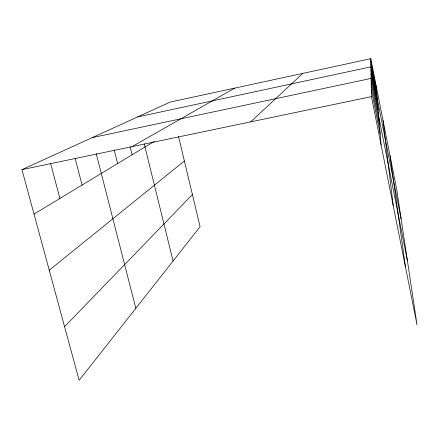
<?xml version="1.0" encoding="UTF-8"?>
<svg xmlns="http://www.w3.org/2000/svg" width="439" height="439" viewBox="0 0 439 439"><rect width="100%" height="100%" fill="white"/><g stroke="black" fill="none" stroke-linecap="round" stroke-linejoin="round"><path stroke-width="0.66" d="M64.577 326.687L192.403 194.554M250.696 121.855L302.866 73.373M49.239 270.194L184.38 160.992M34.017 214.106L154.265 141.418M131.996 146.653L234.722 88.107M178.541 136.567L200.091 226.711L79.13 380.306L21.95 169.646L170.288 102.04L370.774 58.694L396.691 189.302L417.05 324.948L371.432 96.629L370.774 58.694M137.605 116.933L370.917 66.854L401.142 218.951M92.13 137.659L371.114 78.4L407.37 260.431M21.95 169.646L371.432 96.629M50.534 163.204L59.896 198.466M75.031 158.002L82.071 185.06M96.201 153.562L135.821 308.326M114.14 149.704L117.636 163.56M130.131 146.873L132.106 154.813M144.201 143.745L173.07 261.024M371.312 89.545L380.169 133.944M370.812 61.136L376.486 89.71M370.862 63.842L376.838 93.935M370.971 70.24L377.672 103.911M371.037 74.054L378.166 109.86M371.207 83.547L379.395 124.627M390.013 155.642L405.466 266.961M383.033 120.484L393.24 205.776M376.168 85.896L381.085 144.93"/></g></svg>
